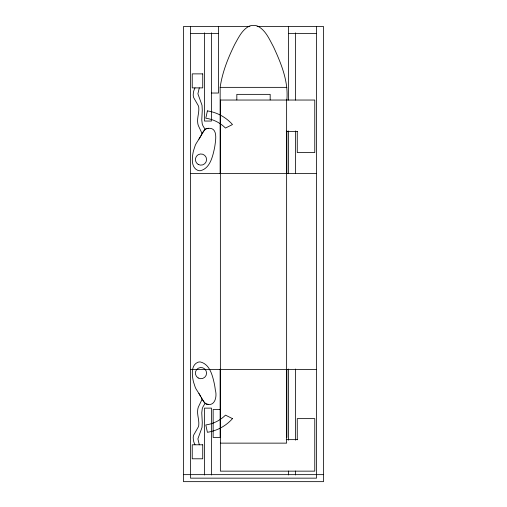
<?xml version="1.0" encoding="UTF-8"?>
<svg xmlns="http://www.w3.org/2000/svg" width="507" height="507" viewBox="0 0 507 507"><rect width="100%" height="100%" fill="white"/><g stroke="black" fill="none" stroke-linecap="round" stroke-linejoin="round"><path stroke-width="0.76" d="M220.146 173.616L220.146 87.356C222.32 72.197 228.093 57.785 234.861 44.141C238.556 37.581 242.054 29.881 249.064 26.25A10.355 10.355 0 0 1 251.745 25.47L255.255 25.47A10.355 10.355 0 0 1 257.936 26.25C265.788 30.458 269.413 39.369 273.476 46.802C281.151 63.451 288.565 81.291 286.854 100.031M201.539 397.989L201.97 399.548L198.452 406.848A12.269 12.269 0 0 0 197.844 408.934C196.767 414.384 199.333 419.745 198.763 425.202A8.416 8.416 0 0 1 198.383 426.812L193.725 434.987A9.741 9.741 0 0 0 193.205 437.788L193.433 440.387A17.612 17.612 0 0 0 195.011 444.785M199.295 87.882L197.901 93.801L202.027 105.272L202.28 110.152L201.773 119.867L202.236 123.854A10.85 10.85 0 0 0 203.041 125.945L203.922 127.441A31.13 31.13 0 0 0 204.498 128.284L205.246 129.323A8.638 8.638 0 0 0 203.903 130.882A22.416 22.416 0 0 0 203.161 131.959L201.539 134.685M201.342 135.039L200.538 136.453M201.279 135.147C202.984 132.023 205.145 127.472 209.473 128.303C216.844 128.252 216.02 137.682 215.317 142.701A82.761 82.761 0 0 1 214.486 148.202C212.642 156.644 210.056 168.444 200.328 170.72A6.325 6.325 0 0 1 197.774 170.352C191.519 167.69 191.919 159.547 192.844 153.944A44.882 44.882 0 0 1 193.459 150.871L195.277 145.287A22.232 22.232 0 0 1 196.139 143.57L199.333 138.512M200.943 135.737L199.536 138.183M200.335 136.801L198.94 139.159M202.135 399.015L203.161 400.72A22.416 22.416 0 0 0 203.884 401.81A8.638 8.638 0 0 0 205.234 403.369L204.498 404.39A31.13 31.13 0 0 0 203.922 405.232L203.041 406.728A10.85 10.85 0 0 0 202.236 408.819L201.773 412.806L202.28 422.521L202.027 427.401L197.901 438.872L199.295 444.791M205.246 129.323L205.842 128.892A3.758 3.758 0 0 1 206.641 128.531L208.726 128.29M205.246 403.357L205.842 403.781A3.758 3.758 0 0 0 206.641 404.142C215.183 406.766 217.237 396.208 215.317 389.972A82.761 82.761 0 0 0 214.486 384.471C212.642 376.029 210.056 364.235 200.328 361.954A6.325 6.325 0 0 0 197.774 362.321C191.519 364.983 191.919 373.127 192.844 378.735A44.882 44.882 0 0 0 193.459 381.803L195.277 387.392A22.232 22.232 0 0 0 196.139 389.103L199.333 394.161M249.938 26.516L183.477 26.516L183.477 481.65L323.523 481.65L323.523 26.516L257.062 26.516M190.48 33.519L218.492 33.519M288.508 33.519L316.52 33.519M220.146 87.356L286.854 87.356M211.489 93.035L218.492 93.035L218.492 26.516M286.278 131.547L297.26 131.547M190.48 173.559L316.52 173.559M190.48 369.616L316.52 369.616M220.146 409.453L213.149 409.453L213.149 437.459L220.146 437.459L220.146 369.09M286.278 439.639L297.26 439.639M220.368 443.137L286.632 443.137L286.632 100.037M183.477 474.647L323.523 474.647M208.726 404.383C204.682 404.795 203.009 400.327 201.279 397.526M198.94 393.514L200.335 395.872M199.536 394.49L201.342 397.634M200.538 396.221L200.74 396.575M202.135 133.658L198.452 125.825A12.269 12.269 0 0 1 197.844 123.746C196.767 118.289 199.333 112.934 198.763 107.471A8.416 8.416 0 0 0 198.383 105.862L193.725 97.686A9.741 9.741 0 0 1 193.205 94.885L193.433 92.287A17.612 17.612 0 0 1 195.011 87.888M316.52 26.516L316.52 478.152L190.48 478.152L190.48 26.516M297.26 131.389L297.26 152.556L314.771 152.556L314.771 100.037L220.368 100.037L220.368 471.149L314.771 471.149L314.771 418.63L297.26 418.63L297.26 439.797M295.511 32.847L295.511 100.075M295.511 130.92L295.511 173.635M295.511 369.001L295.511 440.184M295.511 471.028L295.511 474.983M288.508 26.516L288.508 100.075M288.508 130.92L288.508 173.635M288.508 369.001L288.508 440.184M288.508 471.028L288.508 474.983M286.854 130.92L286.854 173.692M286.854 369.343L286.854 437.459M270.174 99.898L270.174 94.359L236.826 94.359L236.826 99.898M211.489 32.822L211.489 121.046L204.486 121.046L204.486 32.822M211.489 475.002L211.489 408.129L204.486 408.129L204.486 475.002M207.395 110.887L205.81 118.232A34.66 34.66 0 0 1 225.495 128.049L232.491 124.545A42.157 42.157 0 0 0 207.395 110.887M202.737 73.876L192.229 73.876L192.229 87.882L202.737 87.882L202.737 73.876M202.737 444.791L192.229 444.791L192.229 458.797L202.737 458.797L202.737 444.791M232.491 418.63L225.495 415.132A34.66 34.66 0 0 1 205.81 424.942L207.395 432.294A42.157 42.157 0 0 0 232.491 418.63M198.186 164.407A5.602 5.602 0 0 0 206.583 159.553A5.602 5.602 0 0 0 198.186 154.705A5.602 5.602 0 0 0 198.186 164.407M198.186 377.969A5.602 5.602 0 0 0 206.583 373.12A5.602 5.602 0 0 0 198.186 368.266A5.602 5.602 0 0 0 198.186 377.969"/></g></svg>
